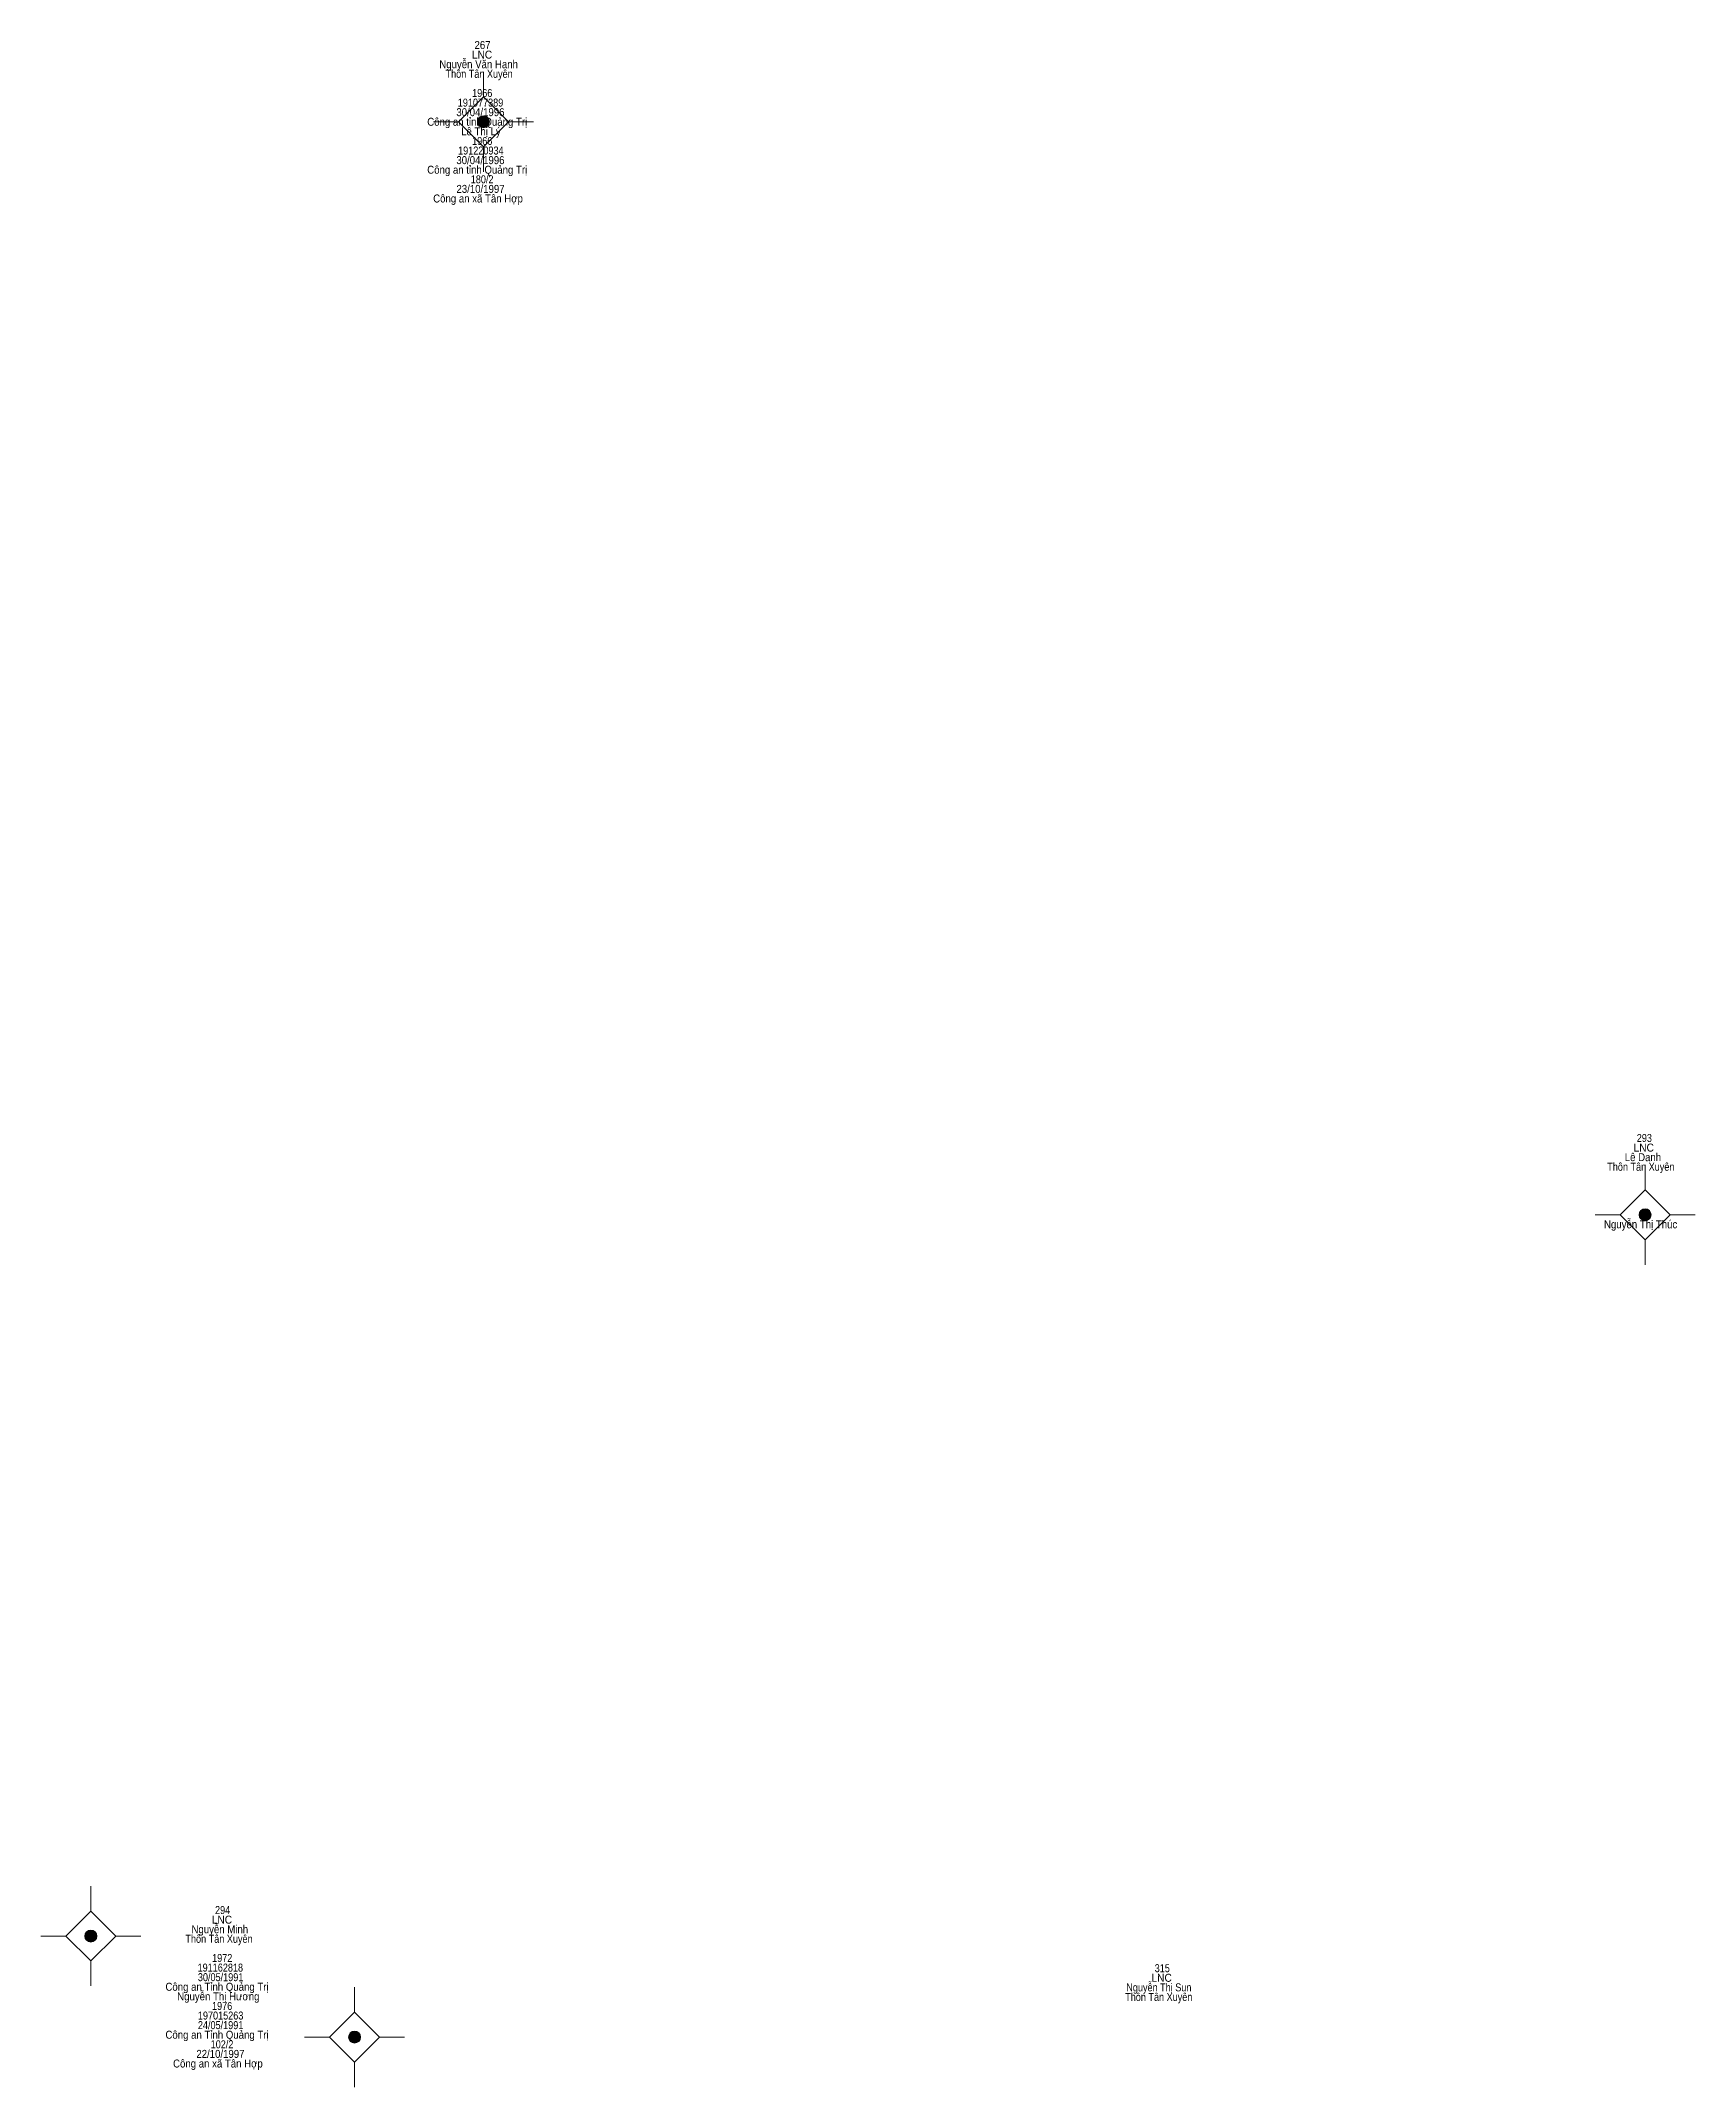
# Model space of a CAD drawing. Header units: metres. Extents: x 550999 to 552168, y 1840994 to 1841978.
# Drawn here: x 551902.4 to 551985.2, y 1841088.7 to 1841191.1 of the extents above; entities that cross this region are included whole.
import ezdxf
from ezdxf.enums import TextEntityAlignment as Align

# ---------------------------------------------------------------- set-up
doc = ezdxf.new("R2010")
doc.units = ezdxf.units.M
doc.header["$LTSCALE"] = 0.16
doc.layers.add('11', color=7, linetype='Continuous', lineweight=13)
doc.layers.add('15', color=7, linetype='Continuous')

msp = doc.modelspace()

# ---------------------------------------------------------------- hatches: boundary and pattern name
at = {"layer": '11'}
for points in [[(551924.8895, 1841187.1, 1), (551924.2895, 1841187.1, 1)], [(551983.0395, 1841132.4, 1), (551982.4395, 1841132.4, 1)], [(551905.2395, 1841096.3, 1), (551904.6395, 1841096.3, 1)], [(551918.4395, 1841091.24, 1), (551917.8395, 1841091.24, 1)]]:
    msp.add_hatch(color=256, dxfattribs=at).paths.add_polyline_path(points)

# ---------------------------------------------------------------- linework, layer by layer
for p, q in [((551924.59, 1841189.6), (551924.59, 1841188.35)), ((551923.34, 1841187.1), (551922.09, 1841187.1)), ((551927.09, 1841187.1), (551925.84, 1841187.1)), ((551924.59, 1841185.85), (551924.59, 1841184.6)), ((551982.74, 1841134.9), (551982.74, 1841133.65)), ((551981.49, 1841132.4), (551980.24, 1841132.4)), ((551985.24, 1841132.4), (551983.99, 1841132.4)), ((551982.74, 1841131.15), (551982.74, 1841129.9)), ((551904.94, 1841098.8), (551904.94, 1841097.55)), ((551903.69, 1841096.3), (551902.44, 1841096.3)), ((551907.44, 1841096.3), (551906.19, 1841096.3)), ((551904.94, 1841095.05), (551904.94, 1841093.8)), ((551918.14, 1841093.74), (551918.14, 1841092.49)), ((551916.89, 1841091.24), (551915.64, 1841091.24)), ((551920.64, 1841091.24), (551919.39, 1841091.24)), ((551918.14, 1841089.99), (551918.14, 1841088.74))]:
    msp.add_line(p, q, dxfattribs=at)
for points in [[(551924.59, 1841188.35), (551923.34, 1841187.1), (551924.59, 1841185.85), (551925.84, 1841187.1)], [(551982.74, 1841133.65), (551981.49, 1841132.4), (551982.74, 1841131.15), (551983.99, 1841132.4)], [(551904.94, 1841097.55), (551903.69, 1841096.3), (551904.94, 1841095.05), (551906.19, 1841096.3)], [(551918.14, 1841092.49), (551916.89, 1841091.24), (551918.14, 1841089.99), (551919.39, 1841091.24)]]:
    msp.add_lwpolyline(points, close=True, dxfattribs=at)
for centre in [(551924.5895, 1841187.1), (551982.7395, 1841132.4), (551904.9395, 1841096.3), (551918.1395, 1841091.24)]:
    msp.add_circle(centre, 0.3, dxfattribs=at)

# ---------------------------------------------------------------- texts
at = {"layer": '15'}
for s, width, p in [('LNC', 0.95, (551924.52, 1841190.26)), ('267', 0.9, (551924.545, 1841190.74)), ('Nguyễn Văn Hanh', 0.9, (551924.35, 1841189.78)), ('Thôn Tân Xuyên', 0.85, (551924.375, 1841189.3)), ('1966', 0.85, (551924.53, 1841188.34)), ('30/04/1996', 0.9, (551924.44, 1841187.38)), ('191077389', 0.85, (551924.445, 1841187.86)), ('Công an tỉnh Quảng Trị', 0.9, (551924.28, 1841186.9)), ('Lê Thị Lý', 0.9, (551924.465, 1841186.42)), ('191220934', 0.85, (551924.46, 1841185.46)), ('1966', 0.85, (551924.53, 1841185.94)), ('Công an tỉnh Quảng Trị', 0.9, (551924.28, 1841184.5)), ('30/04/1996', 0.9, (551924.44, 1841184.98)), ('180/2', 0.85, (551924.525, 1841184.02)), ('Công an xã Tân Hợp', 0.9, (551924.32, 1841183.06)), ('23/10/1997', 0.9, (551924.445, 1841183.54)), ('293', 0.85, (551982.7, 1841136.04)), ('Lê Danh', 0.9, (551982.63, 1841135.08)), ('LNC', 0.95, (551982.67, 1841135.56)), ('Thôn Tân Xuyên', 0.85, (551982.525, 1841134.6)), ('Nguyễn Thị Thúc', 0.9, (551982.515, 1841131.72)), ('294', 0.85, (551911.535, 1841097.4)), ('Thôn Tân Xuyên', 0.85, (551911.355, 1841095.96)), ('Nguyễn Minh', 0.9, (551911.395, 1841096.44)), ('LNC', 0.95, (551911.5, 1841096.92)), ('1972', 0.85, (551911.515, 1841095)), ('30/05/1991', 0.85, (551911.435, 1841094.04)), ('191162818', 0.85, (551911.42, 1841094.52)), ('LNC', 0.95, (551958.54, 1841094.01)), ('315', 0.85, (551958.57, 1841094.49)), ('Công an Tỉnh Quảng Trị', 0.9, (551911.255, 1841093.56)), ('Nguyễn Thị Hương', 0.9, (551911.32, 1841093.08)), ('Thôn Tân Xuyên', 0.85, (551958.395, 1841093.05)), ('Nguyễn Thị Sun', 0.85, (551958.4, 1841093.53)), ('197015263', 0.85, (551911.435, 1841092.12)), ('1976', 0.85, (551911.51, 1841092.6)), ('Công an Tỉnh Quảng Trị', 0.9, (551911.255, 1841091.16)), ('24/05/1991', 0.85, (551911.435, 1841091.64)), ('22/10/1997', 0.9, (551911.425, 1841090.2)), ('102/2', 0.85, (551911.505, 1841090.68)), ('Công an xã Tân Hợp', 0.9, (551911.3, 1841089.72))]:
    msp.add_text(s, height=0.4, dxfattribs=dict(at, width=width)).set_placement(p, align=Align.CENTER)

doc.saveas('drawing.dxf')
